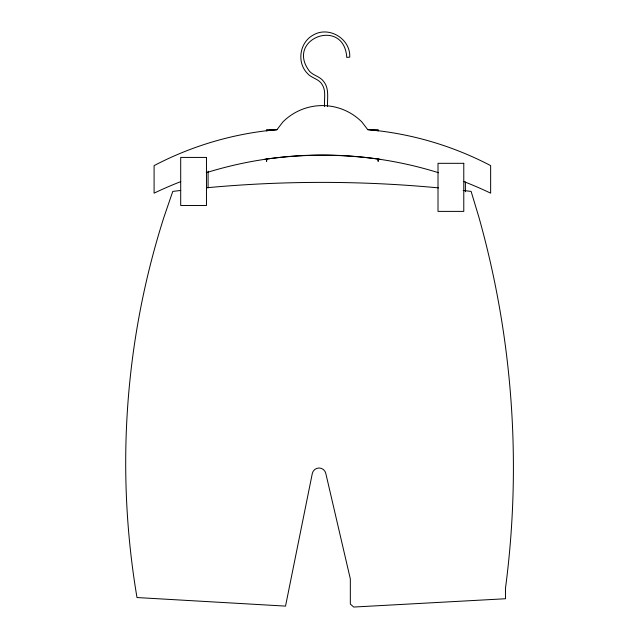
<?xml version="1.0" encoding="UTF-8"?>
<svg xmlns="http://www.w3.org/2000/svg" width="639" height="639" viewBox="0 0 639 639"><rect width="100%" height="100%" fill="white"/><g stroke="black" fill="none" stroke-linecap="round" stroke-linejoin="round"><path stroke-width="0.96" d="M266.862 159.095L266.559 161.403L266.559 159.127M264.594 159.351C302.878 153.855 341.857 153.855 380.141 159.351M266.303 130.763L276.983 129.653L282.901 121.937A55.809 55.809 0 0 1 361.834 121.937L367.752 129.653A325.906 325.906 0 0 1 490.64 165.613L490.64 193.154A390.653 390.653 0 0 0 464.034 181.644M378.432 130.763L367.752 129.653L378.176 129.653L378.176 130.731M377.873 159.095L378.176 161.403L378.176 159.127M465.4 181.955L465.4 191.772M327.551 106.497C327.192 98.246 329.436 88.39 323.574 81.409C320.091 76.456 313.533 75.721 309.572 71.344C284.651 38.867 344.101 16.55 346.769 57.422L349.733 57.111C350.731 38.987 329.125 25.776 313.453 34.929C299.651 42.11 296.472 62.342 307.399 73.413C311.489 78.222 318.813 78.781 322.096 84.46C326.401 90.978 323.901 99.309 324.572 106.529M266.559 130.731L266.559 129.653L276.983 129.653A325.906 325.906 0 0 0 154.095 165.613L154.095 193.154A390.653 390.653 0 0 1 180.701 181.644M208.09 171.156L208.09 187.834M206.245 172.714A390.653 390.653 0 0 1 438.498 172.714M180.701 190.47A1238.374 1238.374 0 0 0 172.778 191.404L163.808 217.595A808.511 808.511 0 0 0 136.994 597.545L285.529 606.107L312.295 473.531A6.901 6.901 0 0 1 325.826 473.531L350.332 578.918L350.332 604.079L353.718 607.05L505.465 598.751L505.465 588.327A924.226 924.226 0 0 0 478.795 216.853L471.111 191.404A1238.374 1238.374 0 0 0 463.195 190.47M206.477 187.786A1238.374 1238.374 0 0 1 438.41 187.874M206.469 157.426L180.701 157.426L180.701 205.494L206.469 205.494L206.469 157.426M463.778 163.32L438.011 163.32L438.011 211.389L463.778 211.389L463.778 163.32"/></g></svg>
